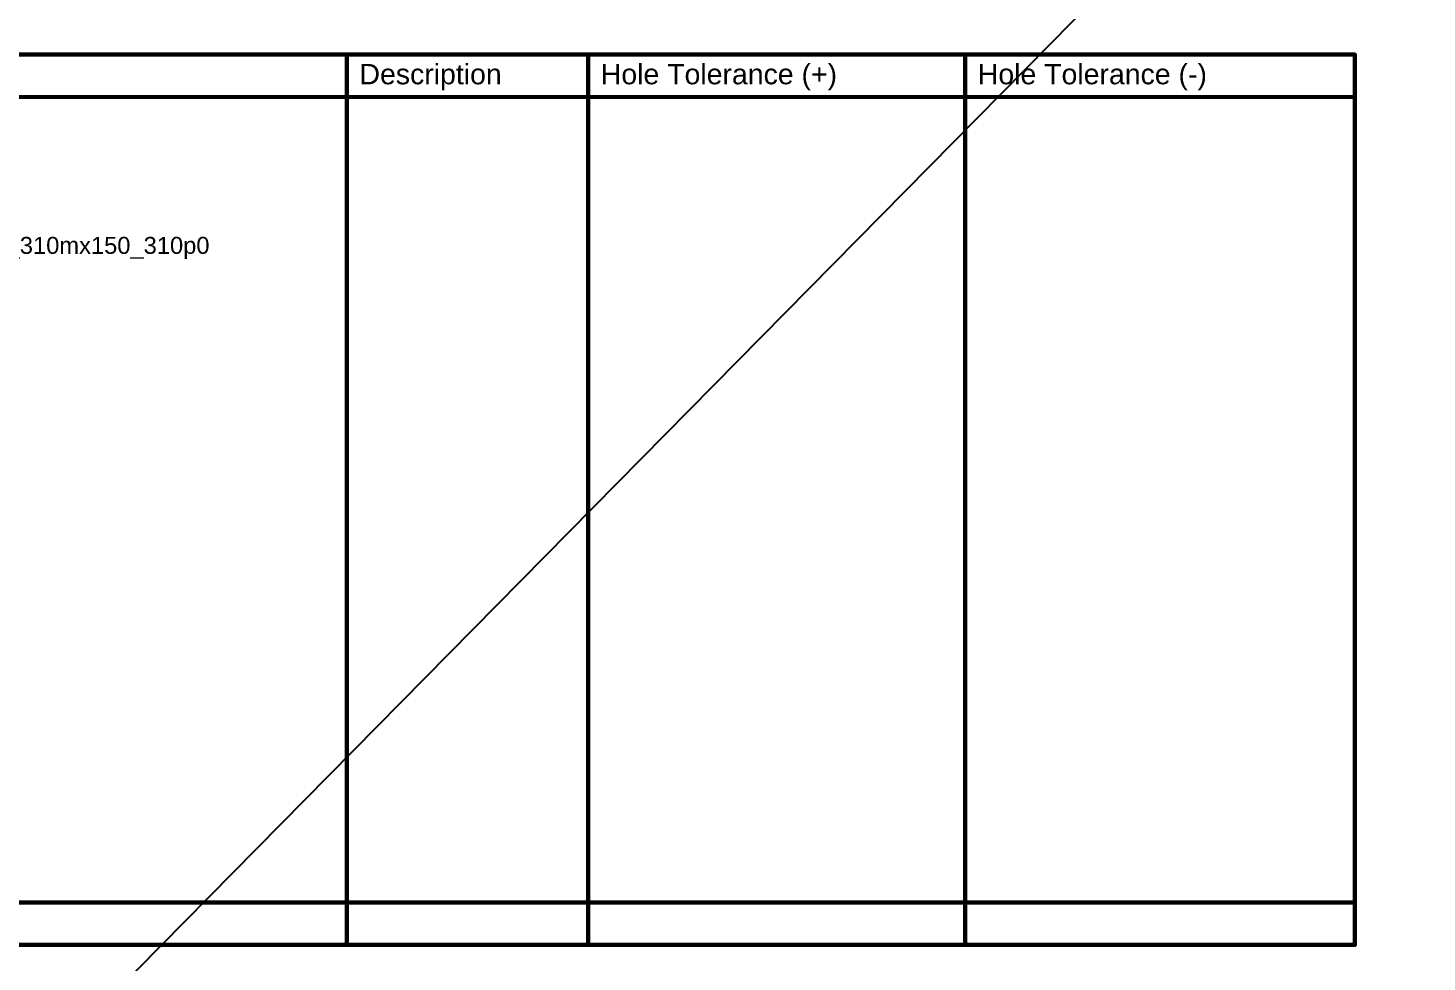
# Model space of a CAD drawing. Header units: inches. Extents: x 0 to 198, y 0 to 199.
# Drawn here: x 7.542 to 12.491, y 5.764 to 9.069 of the extents above; entities that cross this region are included whole.
import ezdxf

# ---------------------------------------------------------------- set-up
doc = ezdxf.new("R2010")
doc.units = ezdxf.units.IN
doc.header["$MEASUREMENT"] = 0
doc.layers.add('Bottom Solder', color=6, linetype='Continuous')
doc.layers.add('Drill Drawing', color=1, linetype='Continuous')
doc.styles.add('Arial', font='', dxfattribs={"height": 0.2})
doc.styles.get('Arial').set_extended_font_data('Arial')

# ---------------------------------------------------------------- blocks, each defined once
blk = doc.blocks.new('P____DI_3333_8_B_198')
at = {"layer": 'Bottom Solder'}
blk.add_line((0.004, 0.0488), (-194.8168, 192.1262), dxfattribs=at)

msp = doc.modelspace()

# ---------------------------------------------------------------- linework, layer by layer
at = {"layer": 'Drill Drawing'}
for points in [[(0.0354, 8.975, 0.015, 0.015, 0), (12.2359, 8.975, 0.015, 0.015, 0)], [(8.67, 5.825, 0.015, 0.015, 0), (8.67, 8.975, 0.015, 0.015, 0)], [(9.5237, 5.825, 0.015, 0.015, 0), (9.5237, 8.975, 0.015, 0.015, 0)], [(10.8573, 5.825, 0.015, 0.015, 0), (10.8573, 8.975, 0.015, 0.015, 0)], [(12.2359, 5.825, 0.015, 0.015, 0), (12.2359, 8.975, 0.015, 0.015, 0)], [(0.0354, 8.825, 0.015, 0.015, 0), (12.2359, 8.825, 0.015, 0.015, 0)], [(0.0354, 5.975, 0.015, 0.015, 0), (12.2359, 5.975, 0.015, 0.015, 0)], [(0.0354, 5.825, 0.015, 0.015, 0), (12.2359, 5.825, 0.015, 0.015, 0)]]:
    msp.add_lwpolyline(points, format="xyseb", dxfattribs=at)
for points in [[(8.6662, 8.975, 0.0075, 0.0075, 1), (8.6737, 8.975, 0.0075, 0.0075, 1)], [(9.52, 8.975, 0.0075, 0.0075, 1), (9.5275, 8.975, 0.0075, 0.0075, 1)], [(10.8536, 8.975, 0.0075, 0.0075, 1), (10.8611, 8.975, 0.0075, 0.0075, 1)], [(12.2322, 8.975, 0.0075, 0.0075, 1), (12.2397, 8.975, 0.0075, 0.0075, 1)], [(12.2322, 8.975, 0.0075, 0.0075, 1), (12.2397, 8.975, 0.0075, 0.0075, 1)], [(12.2322, 8.825, 0.0075, 0.0075, 1), (12.2397, 8.825, 0.0075, 0.0075, 1)], [(12.2322, 5.975, 0.0075, 0.0075, 1), (12.2397, 5.975, 0.0075, 0.0075, 1)], [(8.6662, 5.825, 0.0075, 0.0075, 1), (8.6737, 5.825, 0.0075, 0.0075, 1)], [(9.52, 5.825, 0.0075, 0.0075, 1), (9.5275, 5.825, 0.0075, 0.0075, 1)], [(10.8536, 5.825, 0.0075, 0.0075, 1), (10.8611, 5.825, 0.0075, 0.0075, 1)], [(12.2322, 5.825, 0.0075, 0.0075, 1), (12.2397, 5.825, 0.0075, 0.0075, 1)], [(12.2322, 5.825, 0.0075, 0.0075, 1), (12.2397, 5.825, 0.0075, 0.0075, 1)]]:
    msp.add_lwpolyline(points, format="xyseb", close=True, dxfattribs=at)

# ---------------------------------------------------------------- block references
at = {"rotation": 270}
msp.add_blockref('P____DI_3333_8_B_198', (6.1127, 3.9485), dxfattribs=at)

# ---------------------------------------------------------------- texts
at = {"layer": 'Drill Drawing', "style": 'Arial'}
for s, height, p in [('Description', 0.072, (8.715, 8.87)), ('Hole Tolerance (+)', 0.072, (9.5687, 8.87)), ('Hole Tolerance (-)', 0.072, (10.9023, 8.87)), ('r140_300h70_230r70m150_310mx150_310p0', 0.06, (6.4556, 8.27))]:
    msp.add_text(s, height=height, dxfattribs=at).set_placement(p)

doc.saveas('drawing.dxf')
